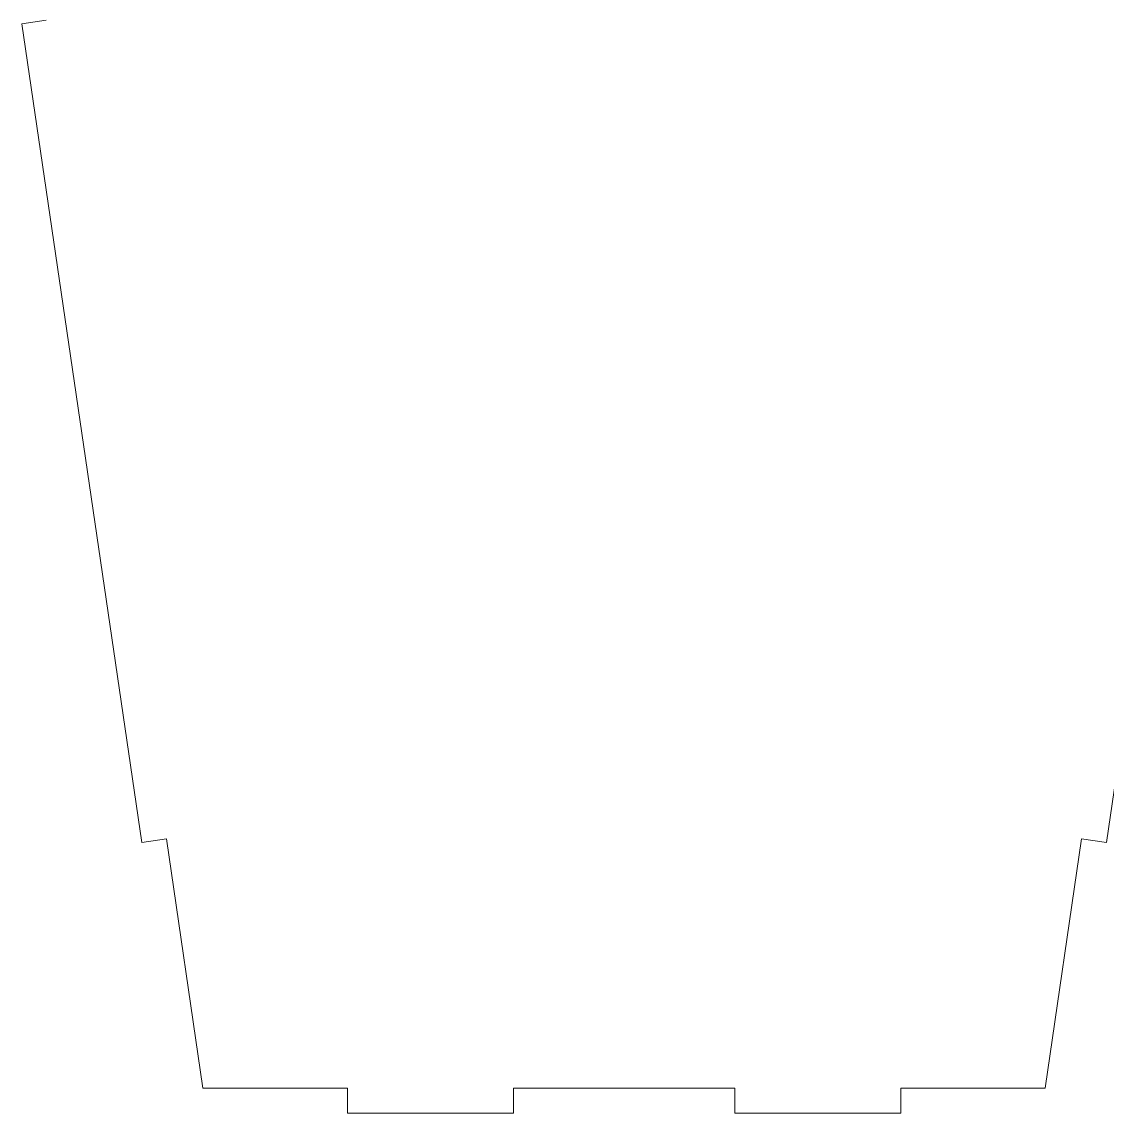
# Model space of a CAD drawing. Header units: inches. Extents: x -3.13 to 3.65, y -3.34 to 4.05.
# Drawn here: x -2.912 to -1.081, y -3.251 to -1.41 of the extents above; entities that cross this region are included whole.
import ezdxf

# ---------------------------------------------------------------- set-up
doc = ezdxf.new("R2010")
doc.units = ezdxf.units.IN
doc.header["$MEASUREMENT"] = 0
doc.layers.add('Katman 1', color=7, linetype='Continuous')

msp = doc.modelspace()

# ---------------------------------------------------------------- linework, layer by layer
at = {"layer": 'Katman 1', "color": 250, "lineweight": 9}
for points in [[(-2.9119, -1.4137), (-2.9119, -1.4137), (-2.8706, -1.4074), (-2.8706, -1.4074)], [(-2.7096, -2.7947), (-2.7096, -2.7947), (-2.9119, -1.4137), (-2.9119, -1.4137)], [(-0.8796, -1.4134), (-0.8796, -1.4134), (-1.0822, -2.7944), (-1.0822, -2.7944)], [(-2.668, -2.7884), (-2.668, -2.7884), (-2.7096, -2.7947), (-2.7096, -2.7947)], [(-2.6067, -3.2091), (-2.6067, -3.2091), (-2.668, -2.7884), (-2.668, -2.7884)], [(-1.1239, -2.7884), (-1.1239, -2.7884), (-1.1855, -3.2091), (-1.1855, -3.2091)], [(-1.0822, -2.7944), (-1.0822, -2.7944), (-1.1239, -2.7884), (-1.1239, -2.7884)], [(-2.3624, -3.2091), (-2.3624, -3.2091), (-2.6067, -3.2091), (-2.6067, -3.2091)], [(-2.3624, -3.2511), (-2.3624, -3.2511), (-2.3624, -3.2091), (-2.3624, -3.2091)], [(-1.709, -3.2091), (-1.709, -3.2091), (-2.0825, -3.2091), (-2.0825, -3.2091)], [(-2.0825, -3.2091), (-2.0825, -3.2091), (-2.0825, -3.2511), (-2.0825, -3.2511)], [(-1.709, -3.2511), (-1.709, -3.2511), (-1.709, -3.2091), (-1.709, -3.2091)], [(-1.1855, -3.2091), (-1.1855, -3.2091), (-1.4291, -3.2091), (-1.4291, -3.2091)], [(-1.4291, -3.2091), (-1.4291, -3.2091), (-1.4291, -3.2511), (-1.4291, -3.2511)], [(-2.0825, -3.2511), (-2.0825, -3.2511), (-2.3624, -3.2511), (-2.3624, -3.2511)], [(-1.4291, -3.2511), (-1.4291, -3.2511), (-1.709, -3.2511), (-1.709, -3.2511)]]:
    msp.add_open_spline(points, degree=3, dxfattribs=at)

doc.saveas('drawing.dxf')
